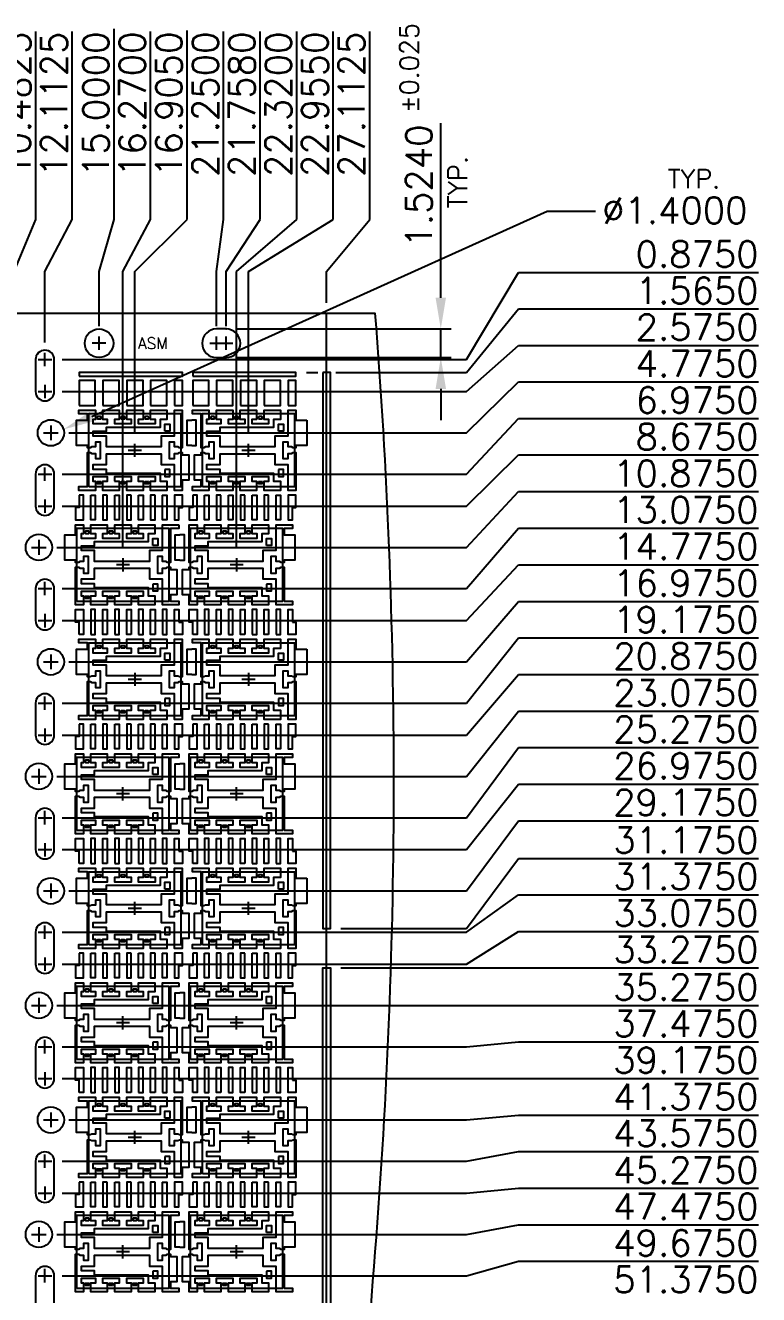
# Model space of a CAD drawing. Extents: x 25 to 260, y 58 to 390.
# Drawn here: x 103.2 to 173.5, y 267.8 to 389.5 of the extents above; entities that cross this region are included whole.
import ezdxf
from ezdxf.enums import TextEntityAlignment as Align
from ezdxf.lldxf.tags import DXFTag

# ---------------------------------------------------------------- set-up
doc = ezdxf.new("R2010")
doc.units = 0
doc.header["$LTSCALE"] = 8
doc.header["$MEASUREMENT"] = 0
for name, color, linetype in [('CEN', 2, 'CENTER'), ('COIN-LINE', 4, 'Continuous'), ('DIM', 7, 'Continuous'), ('LF-LINE', 1, 'Continuous'), ('PKG-OUT', 3, 'HIDDEN')]:
    doc.layers.add(name, color=color, linetype=linetype)
doc.styles.add('SIMPLEX', font='SIMPLEX.shx', dxfattribs={"height": 3})
tags = doc.linetypes.add('CENTER', pattern=[2, 1.25, -0.25, 0.25, -0.25]).pattern_tags.tags
tags[10:11] = [DXFTag(74, 4), DXFTag(75, 0), DXFTag(340, '0'), DXFTag(46, 1.0), DXFTag(50, 0.0), DXFTag(44, 0.0), DXFTag(45, 0.0)]
tags[8:9] = [DXFTag(74, 4), DXFTag(75, 0), DXFTag(340, '0'), DXFTag(46, 1.0), DXFTag(50, 0.0), DXFTag(44, 0.0), DXFTag(45, 0.0)]
tags[6:7] = [DXFTag(74, 4), DXFTag(75, 0), DXFTag(340, '0'), DXFTag(46, 1.0), DXFTag(50, 0.0), DXFTag(44, 0.0), DXFTag(45, 0.0)]
tags[4:5] = [DXFTag(74, 4), DXFTag(75, 0), DXFTag(340, '0'), DXFTag(46, 1.0), DXFTag(50, 0.0), DXFTag(44, 0.0), DXFTag(45, 0.0)]
tags = doc.linetypes.add('HIDDEN', pattern=[0.375, 0.25, -0.125]).pattern_tags.tags
tags[6:7] = [DXFTag(74, 4), DXFTag(75, 0), DXFTag(340, '0'), DXFTag(46, 1.0), DXFTag(50, 0.0), DXFTag(44, 0.0), DXFTag(45, 0.0)]
tags[4:5] = [DXFTag(74, 4), DXFTag(75, 0), DXFTag(340, '0'), DXFTag(46, 1.0), DXFTag(50, 0.0), DXFTag(44, 0.0), DXFTag(45, 0.0)]

# ---------------------------------------------------------------- blocks, each defined once
blk = doc.blocks.new('INT3')
for points in [[(2.975, 2.135), (2.975, 1.935), (2.527, 1.935), (2.527, 0.125), (2.375, 0.125), (2.288, 0.175), (2.105, 0.175), (2.105, 0.44), (1.83, 0.44), (1.83, -0.44), (2.105, -0.44), (2.105, -0.175), (2.288, -0.175), (2.375, -0.125), (2.527, -0.125), (2.527, -0.25), (2.875, -0.25), (2.875, -1.6), (2.527, -1.6), (2.527, -1.935), (2.975, -1.935), (2.975, -2.135), (2.105, -2.135), (2.105, -0.775), (1.422, -0.775), (1.422, -0.2), (-1.528, -0.2), (-1.528, -0.775), (-2.23, -0.775), (-2.23, -1), (-1.528, -1), (-1.528, -1.217), (1.34, -1.217), (1.34, -1.647), (1.705, -1.647), (1.705, -2.135), (0.835, -2.135), (0.835, -1.647), (1.09, -1.647), (1.09, -1.417), (0.18, -1.417), (0.18, -1.647), (0.435, -1.647), (0.435, -2.135), (-0.435, -2.135), (-0.435, -1.647), (-0.18, -1.647), (-0.18, -1.417), (-1.09, -1.417), (-1.09, -1.647), (-0.835, -1.647), (-0.835, -2.135), (-1.705, -2.135), (-1.705, -1.647), (-1.45, -1.647), (-1.45, -1.417), (-2.23, -1.417), (-2.23, -1.647), (-2.105, -1.647), (-2.105, -2.135), (-2.528, -2.135), (-2.528, -0.125), (-2.375, -0.125), (-2.288, -0.175), (-2.105, -0.175), (-2.105, -0.44), (-1.83, -0.44), (-1.83, 0.44), (-2.105, 0.44), (-2.105, 0.175), (-2.288, 0.175), (-2.375, 0.125), (-2.528, 0.125), (-2.528, 0.25), (-3.1, 0.25), (-3.1, 1.6), (-2.528, 1.6), (-2.528, 2.135), (-2.105, 2.135), (-2.105, 1.647), (-2.23, 1.647), (-2.23, 1.417), (-1.45, 1.417), (-1.45, 1.647), (-1.705, 1.647), (-1.705, 2.135), (-0.835, 2.135), (-0.835, 1.647), (-1.09, 1.647), (-1.09, 1.417), (-0.18, 1.417), (-0.18, 1.647), (-0.435, 1.647), (-0.435, 2.135), (0.435, 2.135), (0.435, 1.647), (0.18, 1.647), (0.18, 1.417), (1.09, 1.417), (1.09, 1.647), (0.835, 1.647), (0.835, 2.135), (1.705, 2.135), (1.705, 1.647), (1.34, 1.647), (1.34, 1.217), (-1.528, 1.217), (-1.528, 1), (-2.23, 1), (-2.23, 0.775), (-1.528, 0.775), (-1.528, 0.2), (1.422, 0.2), (1.422, 0.775), (2.105, 0.775), (2.105, 2.135)], [(1.59, 1.025), (1.59, 1.397), (1.855, 1.397), (1.855, 1.025)], [(1.59, -1.025), (1.59, -1.397), (1.855, -1.397), (1.855, -1.025)]]:
    blk.add_lwpolyline(points, close=True)
blk.add_lwpolyline([(3.025, 0.25), (2.778, 0.25), (2.778, 1.6), (3.025, 1.6)])
at = {"layer": 'COIN-LINE'}
for points in [[(-2.005, 1.765), (-2.005, 1.695, 0.414214), (-1.98, 1.67), (-1.83, 1.67, 0.414214), (-1.805, 1.695), (-1.805, 1.765, 0.414214), (-1.83, 1.79), (-1.98, 1.79, 0.414214)], [(-0.735, 1.765), (-0.735, 1.695, 0.414214), (-0.71, 1.67), (-0.56, 1.67, 0.414214), (-0.535, 1.695), (-0.535, 1.765, 0.414214), (-0.56, 1.79), (-0.71, 1.79, 0.414214)], [(0.535, 1.765), (0.535, 1.695, 0.414214), (0.56, 1.67), (0.71, 1.67, 0.414214), (0.735, 1.695), (0.735, 1.765, 0.414214), (0.71, 1.79), (0.56, 1.79, 0.414214)], [(-2.005, -1.765), (-2.005, -1.695, -0.414214), (-1.98, -1.67), (-1.83, -1.67, -0.414214), (-1.805, -1.695), (-1.805, -1.765, -0.414214), (-1.83, -1.79), (-1.98, -1.79, -0.414214)], [(-0.735, -1.765), (-0.735, -1.695, -0.414214), (-0.71, -1.67), (-0.56, -1.67, -0.414214), (-0.535, -1.695), (-0.535, -1.765, -0.414214), (-0.56, -1.79), (-0.71, -1.79, -0.414214)], [(0.535, -1.765), (0.535, -1.695, -0.414214), (0.56, -1.67), (0.71, -1.67, -0.414214), (0.735, -1.695), (0.735, -1.765, -0.414214), (0.71, -1.79), (0.56, -1.79, -0.414214)]]:
    blk.add_lwpolyline(points, format="xyb", close=True, dxfattribs=at)
at = {"layer": 'PKG-OUT'}
blk.add_lwpolyline([(-2.45, -1.95), (-2.45, 1.95), (2.45, 1.95), (2.45, -1.95)], close=True, dxfattribs=at)
blk = doc.blocks.new('INT4')
for points in [[(2.527, -1.935), (2.975, -1.935), (2.975, -2.135), (2.105, -2.135), (2.105, -0.775), (1.422, -0.775), (1.422, -0.2), (-1.528, -0.2), (-1.528, -0.775), (-2.23, -0.775), (-2.23, -1), (-1.528, -1), (-1.528, -1.217), (1.34, -1.217), (1.34, -1.647), (1.705, -1.647), (1.705, -2.135), (0.835, -2.135), (0.835, -1.647), (1.09, -1.647), (1.09, -1.417), (0.18, -1.417), (0.18, -1.647), (0.435, -1.647), (0.435, -2.135), (-0.435, -2.135), (-0.435, -1.647), (-0.18, -1.647), (-0.18, -1.417), (-1.09, -1.417), (-1.09, -1.647), (-0.835, -1.647), (-0.835, -2.135), (-1.705, -2.135), (-1.705, -1.647), (-1.45, -1.647), (-1.45, -1.417), (-2.23, -1.417), (-2.23, -1.647), (-2.105, -1.647), (-2.105, -2.135), (-2.528, -2.135), (-2.528, -1.6), (-2.875, -1.6), (-2.875, -0.25), (-2.528, -0.25), (-2.528, -0.125), (-2.375, -0.125), (-2.288, -0.175), (-2.105, -0.175), (-2.105, -0.44), (-1.83, -0.44), (-1.83, 0.44), (-2.105, 0.44), (-2.105, 0.175), (-2.288, 0.175), (-2.375, 0.125), (-2.528, 0.125), (-2.528, 2.135), (-2.105, 2.135), (-2.105, 1.647), (-2.23, 1.647), (-2.23, 1.417), (-1.45, 1.417), (-1.45, 1.647), (-1.705, 1.647), (-1.705, 2.135), (-0.835, 2.135), (-0.835, 1.647), (-1.09, 1.647), (-1.09, 1.417), (-0.18, 1.417), (-0.18, 1.647), (-0.435, 1.647), (-0.435, 2.135), (0.435, 2.135), (0.435, 1.647), (0.18, 1.647), (0.18, 1.417), (1.09, 1.417), (1.09, 1.647), (0.835, 1.647), (0.835, 2.135), (1.705, 2.135), (1.705, 1.647), (1.34, 1.647), (1.34, 1.217), (-1.528, 1.217), (-1.528, 1), (-2.23, 1), (-2.23, 0.775), (-1.528, 0.775), (-1.528, 0.2), (1.422, 0.2), (1.422, 0.775), (2.105, 0.775), (2.105, 2.135), (2.975, 2.135), (2.975, 1.935), (2.527, 1.935), (2.527, 1.6), (3.1, 1.6), (3.1, 0.25), (2.527, 0.25), (2.527, 0.125), (2.375, 0.125), (2.288, 0.175), (2.105, 0.175), (2.105, 0.44), (1.83, 0.44), (1.83, -0.44), (2.105, -0.44), (2.105, -0.175), (2.288, -0.175), (2.375, -0.125), (2.527, -0.125), (2.527, -1.935)], [(-3.025, 0.25), (-2.778, 0.25), (-2.778, 1.6), (-3.025, 1.6)]]:
    blk.add_lwpolyline(points)
for points in [[(1.59, 1.025), (1.59, 1.397), (1.855, 1.397), (1.855, 1.025)], [(1.59, -1.025), (1.59, -1.397), (1.855, -1.397), (1.855, -1.025)]]:
    blk.add_lwpolyline(points, close=True)
at = {"layer": 'COIN-LINE'}
for points in [[(-2.005, 1.765), (-2.005, 1.695, 0.414214), (-1.98, 1.67), (-1.83, 1.67, 0.414214), (-1.805, 1.695), (-1.805, 1.765, 0.414214), (-1.83, 1.79), (-1.98, 1.79, 0.414214)], [(-0.735, 1.765), (-0.735, 1.695, 0.414214), (-0.71, 1.67), (-0.56, 1.67, 0.414214), (-0.535, 1.695), (-0.535, 1.765, 0.414214), (-0.56, 1.79), (-0.71, 1.79, 0.414214)], [(0.535, 1.765), (0.535, 1.695, 0.414214), (0.56, 1.67), (0.71, 1.67, 0.414214), (0.735, 1.695), (0.735, 1.765, 0.414214), (0.71, 1.79), (0.56, 1.79, 0.414214)], [(-2.005, -1.765), (-2.005, -1.695, -0.414214), (-1.98, -1.67), (-1.83, -1.67, -0.414214), (-1.805, -1.695), (-1.805, -1.765, -0.414214), (-1.83, -1.79), (-1.98, -1.79, -0.414214)], [(-0.735, -1.765), (-0.735, -1.695, -0.414214), (-0.71, -1.67), (-0.56, -1.67, -0.414214), (-0.535, -1.695), (-0.535, -1.765, -0.414214), (-0.56, -1.79), (-0.71, -1.79, -0.414214)], [(0.535, -1.765), (0.535, -1.695, -0.414214), (0.56, -1.67), (0.71, -1.67, -0.414214), (0.735, -1.695), (0.735, -1.765, -0.414214), (0.71, -1.79), (0.56, -1.79, -0.414214)]]:
    blk.add_lwpolyline(points, format="xyb", close=True, dxfattribs=at)
at = {"layer": 'PKG-OUT'}
blk.add_lwpolyline([(-2.45, -1.95), (-2.45, 1.95), (2.45, 1.95), (2.45, -1.95)], close=True, dxfattribs=at)
blk = doc.blocks.new('INT1')
for points in [[(-1.09, -1.647), (-0.835, -1.647), (-0.835, -2.135), (-1.705, -2.135), (-1.705, -1.647), (-1.45, -1.647), (-1.45, -1.417), (-2.23, -1.417), (-2.23, -1.647), (-2.105, -1.647), (-2.105, -2.135), (-2.975, -2.135), (-2.975, -1.935), (-2.528, -1.935), (-2.528, -0.125), (-2.375, -0.125), (-2.288, -0.175), (-2.105, -0.175), (-2.105, -0.44), (-1.83, -0.44), (-1.83, 0.44), (-2.105, 0.44), (-2.105, 0.175), (-2.288, 0.175), (-2.375, 0.125), (-2.528, 0.125), (-2.528, 0.25), (-3.1, 0.25), (-3.1, 1.6), (-2.528, 1.6), (-2.528, 1.935), (-2.975, 1.935), (-2.975, 2.135), (-2.105, 2.135), (-2.105, 1.647), (-2.23, 1.647), (-2.23, 1.417), (-1.45, 1.417), (-1.45, 1.647), (-1.705, 1.647), (-1.705, 2.135), (-0.835, 2.135), (-0.835, 1.647), (-1.09, 1.647), (-1.09, 1.417), (-0.18, 1.417), (-0.18, 1.647), (-0.435, 1.647), (-0.435, 2.135), (0.435, 2.135), (0.435, 1.647), (0.18, 1.647), (0.18, 1.417), (1.09, 1.417), (1.09, 1.647), (0.835, 1.647), (0.835, 2.135), (1.705, 2.135), (1.705, 1.647), (1.34, 1.647), (1.34, 1.217), (-1.528, 1.217), (-1.528, 1), (-2.23, 1), (-2.23, 0.775), (-1.528, 0.775), (-1.528, 0.2), (1.422, 0.2), (1.422, 0.775), (2.105, 0.775), (2.105, 2.135), (2.527, 2.135), (2.527, 0.125), (2.375, 0.125), (2.288, 0.175), (2.105, 0.175), (2.105, 0.44), (1.83, 0.44), (1.83, -0.44), (2.105, -0.44), (2.105, -0.175), (2.288, -0.175), (2.375, -0.125), (2.527, -0.125), (2.527, -0.25), (2.875, -0.25), (2.875, -1.6), (2.527, -1.6), (2.527, -2.135), (2.105, -2.135), (2.105, -0.775), (1.422, -0.775), (1.422, -0.2), (-1.528, -0.2), (-1.528, -0.775), (-2.23, -0.775), (-2.23, -1), (-1.528, -1), (-1.528, -1.217), (1.34, -1.217), (1.34, -1.647), (1.705, -1.647), (1.705, -2.135), (0.835, -2.135), (0.835, -1.647), (1.09, -1.647), (1.09, -1.417), (0.18, -1.417), (0.18, -1.647), (0.435, -1.647), (0.435, -2.135), (-0.435, -2.135), (-0.435, -1.647), (-0.18, -1.647), (-0.18, -1.417), (-1.09, -1.417)], [(1.59, 1.025), (1.59, 1.397), (1.855, 1.397), (1.855, 1.025)], [(1.59, -1.025), (1.59, -1.397), (1.855, -1.397), (1.855, -1.025)]]:
    blk.add_lwpolyline(points, close=True)
blk.add_lwpolyline([(3.025, 0.25), (2.778, 0.25), (2.778, 1.6), (3.025, 1.6)])
at = {"layer": 'COIN-LINE'}
for points in [[(-2.005, 1.765), (-2.005, 1.695, 0.414214), (-1.98, 1.67), (-1.83, 1.67, 0.414214), (-1.805, 1.695), (-1.805, 1.765, 0.414214), (-1.83, 1.79), (-1.98, 1.79, 0.414214)], [(-0.735, 1.765), (-0.735, 1.695, 0.414214), (-0.71, 1.67), (-0.56, 1.67, 0.414214), (-0.535, 1.695), (-0.535, 1.765, 0.414214), (-0.56, 1.79), (-0.71, 1.79, 0.414214)], [(0.535, 1.765), (0.535, 1.695, 0.414214), (0.56, 1.67), (0.71, 1.67, 0.414214), (0.735, 1.695), (0.735, 1.765, 0.414214), (0.71, 1.79), (0.56, 1.79, 0.414214)], [(-2.005, -1.765), (-2.005, -1.695, -0.414214), (-1.98, -1.67), (-1.83, -1.67, -0.414214), (-1.805, -1.695), (-1.805, -1.765, -0.414214), (-1.83, -1.79), (-1.98, -1.79, -0.414214)], [(-0.735, -1.765), (-0.735, -1.695, -0.414214), (-0.71, -1.67), (-0.56, -1.67, -0.414214), (-0.535, -1.695), (-0.535, -1.765, -0.414214), (-0.56, -1.79), (-0.71, -1.79, -0.414214)], [(0.535, -1.765), (0.535, -1.695, -0.414214), (0.56, -1.67), (0.71, -1.67, -0.414214), (0.735, -1.695), (0.735, -1.765, -0.414214), (0.71, -1.79), (0.56, -1.79, -0.414214)]]:
    blk.add_lwpolyline(points, format="xyb", close=True, dxfattribs=at)
at = {"layer": 'PKG-OUT'}
blk.add_lwpolyline([(-2.45, -1.95), (-2.45, 1.95), (2.45, 1.95), (2.45, -1.95)], close=True, dxfattribs=at)
blk = doc.blocks.new('INT2')
for points in [[(3.1, 1.6), (3.1, 0.25), (2.527, 0.25), (2.527, 0.125), (2.375, 0.125), (2.288, 0.175), (2.105, 0.175), (2.105, 0.44), (1.83, 0.44), (1.83, -0.44), (2.105, -0.44), (2.105, -0.175), (2.288, -0.175), (2.375, -0.125), (2.527, -0.125), (2.527, -2.135), (2.105, -2.135), (2.105, -0.775), (1.422, -0.775), (1.422, -0.2), (-1.528, -0.2), (-1.528, -0.775), (-2.23, -0.775), (-2.23, -1), (-1.528, -1), (-1.528, -1.217), (1.34, -1.217), (1.34, -1.647), (1.705, -1.647), (1.705, -2.135), (0.835, -2.135), (0.835, -1.647), (1.09, -1.647), (1.09, -1.417), (0.18, -1.417), (0.18, -1.647), (0.435, -1.647), (0.435, -2.135), (-0.435, -2.135), (-0.435, -1.647), (-0.18, -1.647), (-0.18, -1.417), (-1.09, -1.417), (-1.09, -1.647), (-0.835, -1.647), (-0.835, -2.135), (-1.705, -2.135), (-1.705, -1.647), (-1.45, -1.647), (-1.45, -1.417), (-2.23, -1.417), (-2.23, -1.647), (-2.105, -1.647), (-2.105, -2.135), (-2.975, -2.135), (-2.975, -1.935), (-2.528, -1.935), (-2.528, -1.6), (-2.875, -1.6), (-2.875, -0.25), (-2.528, -0.25), (-2.528, -0.125), (-2.375, -0.125), (-2.288, -0.175), (-2.105, -0.175), (-2.105, -0.44), (-1.83, -0.44), (-1.83, 0.44), (-2.105, 0.44), (-2.105, 0.175), (-2.288, 0.175), (-2.375, 0.125), (-2.528, 0.125), (-2.528, 1.935), (-2.975, 1.935), (-2.975, 2.135), (-2.105, 2.135), (-2.105, 1.647), (-2.23, 1.647), (-2.23, 1.417), (-1.45, 1.417), (-1.45, 1.647), (-1.705, 1.647), (-1.705, 2.135), (-0.835, 2.135), (-0.835, 1.647), (-1.09, 1.647), (-1.09, 1.417), (-0.18, 1.417), (-0.18, 1.647), (-0.435, 1.647), (-0.435, 2.135), (0.435, 2.135), (0.435, 1.647), (0.18, 1.647), (0.18, 1.417), (1.09, 1.417), (1.09, 1.647), (0.835, 1.647), (0.835, 2.135), (1.705, 2.135), (1.705, 1.647), (1.34, 1.647), (1.34, 1.217), (-1.528, 1.217), (-1.528, 1), (-2.23, 1), (-2.23, 0.775), (-1.528, 0.775), (-1.528, 0.2), (1.422, 0.2), (1.422, 0.775), (2.105, 0.775), (2.105, 2.135), (2.527, 2.135), (2.527, 1.6)], [(1.59, 1.025), (1.59, 1.397), (1.855, 1.397), (1.855, 1.025)], [(1.59, -1.025), (1.59, -1.397), (1.855, -1.397), (1.855, -1.025)]]:
    blk.add_lwpolyline(points, close=True)
blk.add_lwpolyline([(-3.025, 0.25), (-2.778, 0.25), (-2.778, 1.6), (-3.025, 1.6)])
at = {"layer": 'COIN-LINE'}
for points in [[(-2.005, 1.765), (-2.005, 1.695, 0.414214), (-1.98, 1.67), (-1.83, 1.67, 0.414214), (-1.805, 1.695), (-1.805, 1.765, 0.414214), (-1.83, 1.79), (-1.98, 1.79, 0.414214)], [(-0.735, 1.765), (-0.735, 1.695, 0.414214), (-0.71, 1.67), (-0.56, 1.67, 0.414214), (-0.535, 1.695), (-0.535, 1.765, 0.414214), (-0.56, 1.79), (-0.71, 1.79, 0.414214)], [(0.535, 1.765), (0.535, 1.695, 0.414214), (0.56, 1.67), (0.71, 1.67, 0.414214), (0.735, 1.695), (0.735, 1.765, 0.414214), (0.71, 1.79), (0.56, 1.79, 0.414214)], [(-2.005, -1.765), (-2.005, -1.695, -0.414214), (-1.98, -1.67), (-1.83, -1.67, -0.414214), (-1.805, -1.695), (-1.805, -1.765, -0.414214), (-1.83, -1.79), (-1.98, -1.79, -0.414214)], [(-0.735, -1.765), (-0.735, -1.695, -0.414214), (-0.71, -1.67), (-0.56, -1.67, -0.414214), (-0.535, -1.695), (-0.535, -1.765, -0.414214), (-0.56, -1.79), (-0.71, -1.79, -0.414214)], [(0.535, -1.765), (0.535, -1.695, -0.414214), (0.56, -1.67), (0.71, -1.67, -0.414214), (0.735, -1.695), (0.735, -1.765, -0.414214), (0.71, -1.79), (0.56, -1.79, -0.414214)]]:
    blk.add_lwpolyline(points, format="xyb", close=True, dxfattribs=at)
at = {"layer": 'PKG-OUT'}
blk.add_lwpolyline([(-2.45, -1.95), (-2.45, 1.95), (2.45, 1.95), (2.45, -1.95)], close=True, dxfattribs=at)

msp = doc.modelspace()

# ---------------------------------------------------------------- linework, layer by layer
for points in [[(108.35, 355.86), (118.25, 355.86), (118.25, 356.22), (108.35, 356.22)], [(108.35, 353.07), (109.91, 353.07), (109.91, 355.46), (108.35, 355.46)], [(110.63, 353.07), (112.2, 353.07), (112.2, 355.46), (110.63, 355.46)], [(112.92, 353.07), (114.49, 353.07), (114.49, 355.46), (112.92, 355.46)], [(115.21, 353.07), (116.77, 353.07), (116.77, 355.46), (115.21, 355.46)], [(117.49, 353.07), (118.25, 353.07), (118.25, 355.46), (117.49, 355.46)], [(119.24, 355.86), (129.14, 355.86), (129.14, 356.22), (119.24, 356.22)], [(119.24, 353.07), (120.8, 353.07), (120.8, 355.46), (119.24, 355.46)], [(121.52, 353.07), (123.09, 353.07), (123.09, 355.46), (121.52, 355.46)], [(123.81, 353.07), (125.38, 353.07), (125.38, 355.46), (123.81, 355.46)], [(126.1, 353.07), (127.66, 353.07), (127.66, 355.46), (126.1, 355.46)], [(128.38, 353.07), (129.14, 353.07), (129.14, 355.46), (128.38, 355.46)], [(108.35, 344.48), (108.35, 343.28), (108.01, 343.28), (108.01, 342.09), (108.77, 342.09), (108.77, 344.48)], [(109.49, 344.48), (109.91, 344.48), (109.91, 342.09), (109.49, 342.09)], [(111.06, 344.48), (110.63, 344.48), (110.63, 342.09), (111.06, 342.09)], [(111.78, 344.48), (112.2, 344.48), (112.2, 342.09), (111.78, 342.09)], [(113.34, 344.48), (112.92, 344.48), (112.92, 342.09), (112.93, 342.09), (113.34, 342.09)], [(114.06, 344.48), (114.49, 344.48), (114.49, 342.09), (114.06, 342.09)], [(115.63, 344.48), (115.21, 344.48), (115.21, 342.09), (115.63, 342.09)], [(116.35, 344.47), (116.36, 344.48), (116.77, 344.48), (116.77, 342.09), (116.35, 342.09)], [(117.91, 343.28), (118.25, 343.28), (118.25, 344.48), (117.49, 344.48), (117.49, 342.09), (117.91, 342.09)], [(119.24, 344.48), (119.24, 343.28), (118.9, 343.28), (118.9, 342.09), (119.66, 342.09), (119.66, 344.48)], [(120.38, 344.48), (120.8, 344.48), (120.8, 342.09), (120.38, 342.09)], [(121.95, 344.48), (121.52, 344.48), (121.52, 342.09), (121.95, 342.09)], [(122.67, 344.48), (123.09, 344.48), (123.09, 342.09), (122.67, 342.09)], [(124.23, 344.48), (123.81, 344.48), (123.81, 342.09), (123.82, 342.09), (124.23, 342.09)], [(124.95, 344.48), (125.38, 344.48), (125.38, 342.09), (124.95, 342.09)], [(126.52, 344.48), (126.1, 344.48), (126.1, 342.09), (126.52, 342.09)], [(127.24, 344.47), (127.25, 344.48), (127.66, 344.48), (127.66, 342.09), (127.24, 342.09)], [(128.8, 343.28), (129.14, 343.28), (129.14, 344.48), (128.38, 344.48), (128.38, 342.09), (128.8, 342.09)], [(108.35, 331.11), (108.35, 332.3), (108.01, 332.3), (108.01, 333.5), (108.77, 333.5), (108.77, 331.11)], [(109.49, 331.11), (109.91, 331.11), (109.91, 333.5), (109.49, 333.5)], [(111.06, 331.11), (110.63, 331.11), (110.63, 333.5), (111.06, 333.5)], [(111.78, 331.11), (112.2, 331.11), (112.2, 333.5), (111.78, 333.5)], [(113.34, 331.11), (112.92, 331.11), (112.92, 333.49), (112.93, 333.5), (113.34, 333.5)], [(114.06, 331.11), (114.49, 331.11), (114.49, 333.5), (114.06, 333.5)], [(115.63, 331.11), (115.21, 331.11), (115.21, 333.5), (115.63, 333.5)], [(116.35, 331.11), (116.36, 331.11), (116.77, 331.11), (116.77, 333.5), (116.35, 333.5)], [(117.91, 332.3), (118.25, 332.3), (118.25, 331.11), (117.49, 331.11), (117.49, 333.5), (117.91, 333.5)], [(119.24, 331.11), (119.24, 332.3), (118.9, 332.3), (118.9, 333.5), (119.66, 333.5), (119.66, 331.11)], [(120.38, 331.11), (120.8, 331.11), (120.8, 333.5), (120.38, 333.5)], [(121.95, 331.11), (121.52, 331.11), (121.52, 333.5), (121.95, 333.5)], [(122.67, 331.11), (123.09, 331.11), (123.09, 333.5), (122.67, 333.5)], [(124.23, 331.11), (123.81, 331.11), (123.81, 333.49), (123.82, 333.5), (124.23, 333.5)], [(124.95, 331.11), (125.38, 331.11), (125.38, 333.5), (124.95, 333.5)], [(126.52, 331.11), (126.1, 331.11), (126.1, 333.5), (126.52, 333.5)], [(127.24, 331.11), (127.25, 331.11), (127.66, 331.11), (127.66, 333.5), (127.24, 333.5)], [(128.8, 332.3), (129.14, 332.3), (129.14, 331.11), (128.38, 331.11), (128.38, 333.5), (128.8, 333.5)], [(108.35, 322.52), (108.35, 321.32), (108.01, 321.32), (108.01, 320.13), (108.77, 320.13), (108.77, 322.52)], [(109.49, 322.52), (109.91, 322.52), (109.91, 320.13), (109.49, 320.13)], [(111.06, 322.52), (110.63, 322.52), (110.63, 320.13), (111.06, 320.13)], [(111.78, 322.52), (112.2, 322.52), (112.2, 320.13), (111.78, 320.13)], [(113.34, 322.52), (112.92, 322.52), (112.92, 320.13), (112.93, 320.13), (113.34, 320.13)], [(114.06, 322.52), (114.49, 322.52), (114.49, 320.13), (114.06, 320.13)], [(115.63, 322.52), (115.21, 322.52), (115.21, 320.13), (115.63, 320.13)], [(116.35, 322.51), (116.36, 322.52), (116.77, 322.52), (116.77, 320.13), (116.35, 320.13)], [(117.91, 321.32), (118.25, 321.32), (118.25, 322.52), (117.49, 322.52), (117.49, 320.13), (117.91, 320.13)], [(119.24, 322.52), (119.24, 321.32), (118.9, 321.32), (118.9, 320.13), (119.66, 320.13), (119.66, 322.52)], [(120.38, 322.52), (120.8, 322.52), (120.8, 320.13), (120.38, 320.13)], [(121.95, 322.52), (121.52, 322.52), (121.52, 320.13), (121.95, 320.13)], [(122.67, 322.52), (123.09, 322.52), (123.09, 320.13), (122.67, 320.13)], [(124.23, 322.52), (123.81, 322.52), (123.81, 320.13), (123.82, 320.13), (124.23, 320.13)], [(124.95, 322.52), (125.38, 322.52), (125.38, 320.13), (124.95, 320.13)], [(126.52, 322.52), (126.1, 322.52), (126.1, 320.13), (126.52, 320.13)], [(127.24, 322.51), (127.25, 322.52), (127.66, 322.52), (127.66, 320.13), (127.24, 320.13)], [(128.8, 321.32), (129.14, 321.32), (129.14, 322.52), (128.38, 322.52), (128.38, 320.13), (128.8, 320.13)], [(108.35, 309.15), (108.35, 310.34), (108.01, 310.34), (108.01, 311.54), (108.77, 311.54), (108.77, 309.15)], [(109.49, 309.15), (109.91, 309.15), (109.91, 311.54), (109.49, 311.54)], [(111.06, 309.15), (110.63, 309.15), (110.63, 311.54), (111.06, 311.54)], [(111.78, 309.15), (112.2, 309.15), (112.2, 311.54), (111.78, 311.54)], [(113.34, 309.15), (112.92, 309.15), (112.92, 311.53), (112.93, 311.54), (113.34, 311.54)], [(114.06, 309.15), (114.49, 309.15), (114.49, 311.54), (114.06, 311.54)], [(115.63, 309.15), (115.21, 309.15), (115.21, 311.54), (115.63, 311.54)], [(116.35, 309.15), (116.36, 309.15), (116.77, 309.15), (116.77, 311.54), (116.35, 311.54)], [(117.91, 310.34), (118.25, 310.34), (118.25, 309.15), (117.49, 309.15), (117.49, 311.54), (117.91, 311.54)], [(119.24, 309.15), (119.24, 310.34), (118.9, 310.34), (118.9, 311.54), (119.66, 311.54), (119.66, 309.15)], [(120.38, 309.15), (120.8, 309.15), (120.8, 311.54), (120.38, 311.54)], [(121.95, 309.15), (121.52, 309.15), (121.52, 311.54), (121.95, 311.54)], [(122.67, 309.15), (123.09, 309.15), (123.09, 311.54), (122.67, 311.54)], [(124.23, 309.15), (123.81, 309.15), (123.81, 311.53), (123.82, 311.54), (124.23, 311.54)], [(124.95, 309.15), (125.38, 309.15), (125.38, 311.54), (124.95, 311.54)], [(126.52, 309.15), (126.1, 309.15), (126.1, 311.54), (126.52, 311.54)], [(127.24, 309.15), (127.25, 309.15), (127.66, 309.15), (127.66, 311.54), (127.24, 311.54)], [(128.8, 310.34), (129.14, 310.34), (129.14, 309.15), (128.38, 309.15), (128.38, 311.54), (128.8, 311.54)], [(108.35, 300.56), (108.35, 299.36), (108.01, 299.36), (108.01, 298.17), (108.77, 298.17), (108.77, 300.56)], [(109.49, 300.56), (109.91, 300.56), (109.91, 298.17), (109.49, 298.17)], [(111.06, 300.56), (110.63, 300.56), (110.63, 298.17), (111.06, 298.17)], [(111.78, 300.56), (112.2, 300.56), (112.2, 298.17), (111.78, 298.17)], [(113.34, 300.56), (112.92, 300.56), (112.92, 298.17), (112.93, 298.17), (113.34, 298.17)], [(114.06, 300.56), (114.49, 300.56), (114.49, 298.17), (114.06, 298.17)], [(115.63, 300.56), (115.21, 300.56), (115.21, 298.17), (115.63, 298.17)], [(116.35, 300.55), (116.36, 300.56), (116.77, 300.56), (116.77, 298.17), (116.35, 298.17)], [(117.91, 299.36), (118.25, 299.36), (118.25, 300.56), (117.49, 300.56), (117.49, 298.17), (117.91, 298.17)], [(119.24, 300.56), (119.24, 299.36), (118.9, 299.36), (118.9, 298.17), (119.66, 298.17), (119.66, 300.56)], [(120.38, 300.56), (120.8, 300.56), (120.8, 298.17), (120.38, 298.17)], [(121.95, 300.56), (121.52, 300.56), (121.52, 298.17), (121.95, 298.17)], [(122.67, 300.56), (123.09, 300.56), (123.09, 298.17), (122.67, 298.17)], [(124.23, 300.56), (123.81, 300.56), (123.81, 298.17), (123.82, 298.17), (124.23, 298.17)], [(124.95, 300.56), (125.38, 300.56), (125.38, 298.17), (124.95, 298.17)], [(126.52, 300.56), (126.1, 300.56), (126.1, 298.17), (126.52, 298.17)], [(127.24, 300.55), (127.25, 300.56), (127.66, 300.56), (127.66, 298.17), (127.24, 298.17)], [(128.8, 299.36), (129.14, 299.36), (129.14, 300.56), (128.38, 300.56), (128.38, 298.17), (128.8, 298.17)], [(108.35, 287.19), (108.35, 288.38), (108.01, 288.38), (108.01, 289.58), (108.77, 289.58), (108.77, 287.19)], [(109.49, 287.19), (109.91, 287.19), (109.91, 289.58), (109.49, 289.58)], [(111.06, 287.19), (110.63, 287.19), (110.63, 289.58), (111.06, 289.58)], [(111.78, 287.19), (112.2, 287.19), (112.2, 289.58), (111.78, 289.58)], [(113.34, 287.19), (112.92, 287.19), (112.92, 289.57), (112.93, 289.58), (113.34, 289.58)], [(114.06, 287.19), (114.49, 287.19), (114.49, 289.58), (114.06, 289.58)], [(115.63, 287.19), (115.21, 287.19), (115.21, 289.58), (115.63, 289.58)], [(116.35, 287.19), (116.36, 287.19), (116.77, 287.19), (116.77, 289.58), (116.35, 289.58)], [(117.91, 288.38), (118.25, 288.38), (118.25, 287.19), (117.49, 287.19), (117.49, 289.58), (117.91, 289.58)], [(119.24, 287.19), (119.24, 288.38), (118.9, 288.38), (118.9, 289.58), (119.66, 289.58), (119.66, 287.19)], [(120.38, 287.19), (120.8, 287.19), (120.8, 289.58), (120.38, 289.58)], [(121.95, 287.19), (121.52, 287.19), (121.52, 289.58), (121.95, 289.58)], [(122.67, 287.19), (123.09, 287.19), (123.09, 289.58), (122.67, 289.58)], [(124.23, 287.19), (123.81, 287.19), (123.81, 289.57), (123.82, 289.58), (124.23, 289.58)], [(124.95, 287.19), (125.38, 287.19), (125.38, 289.58), (124.95, 289.58)], [(126.52, 287.19), (126.1, 287.19), (126.1, 289.58), (126.52, 289.58)], [(127.24, 287.19), (127.25, 287.19), (127.66, 287.19), (127.66, 289.58), (127.24, 289.58)], [(128.8, 288.38), (129.14, 288.38), (129.14, 287.19), (128.38, 287.19), (128.38, 289.58), (128.8, 289.58)], [(108.35, 278.6), (108.35, 277.4), (108.01, 277.4), (108.01, 276.21), (108.77, 276.21), (108.77, 278.6)], [(109.49, 278.6), (109.91, 278.6), (109.91, 276.21), (109.49, 276.21)], [(111.06, 278.6), (110.63, 278.6), (110.63, 276.21), (111.06, 276.21)], [(111.78, 278.6), (112.2, 278.6), (112.2, 276.21), (111.78, 276.21)], [(113.34, 278.6), (112.92, 278.6), (112.92, 276.21), (112.93, 276.21), (113.34, 276.21)], [(114.06, 278.6), (114.49, 278.6), (114.49, 276.21), (114.06, 276.21)], [(115.63, 278.6), (115.21, 278.6), (115.21, 276.21), (115.63, 276.21)], [(116.35, 278.59), (116.36, 278.6), (116.77, 278.6), (116.77, 276.21), (116.35, 276.21)], [(117.91, 277.4), (118.25, 277.4), (118.25, 278.6), (117.49, 278.6), (117.49, 276.21), (117.91, 276.21)], [(119.24, 278.6), (119.24, 277.4), (118.9, 277.4), (118.9, 276.21), (119.66, 276.21), (119.66, 278.6)], [(120.38, 278.6), (120.8, 278.6), (120.8, 276.21), (120.38, 276.21)], [(121.95, 278.6), (121.52, 278.6), (121.52, 276.21), (121.95, 276.21)], [(122.67, 278.6), (123.09, 278.6), (123.09, 276.21), (122.67, 276.21)], [(124.23, 278.6), (123.81, 278.6), (123.81, 276.21), (123.82, 276.21), (124.23, 276.21)], [(124.95, 278.6), (125.38, 278.6), (125.38, 276.21), (124.95, 276.21)], [(126.52, 278.6), (126.1, 278.6), (126.1, 276.21), (126.52, 276.21)], [(127.24, 278.59), (127.25, 278.6), (127.66, 278.6), (127.66, 276.21), (127.24, 276.21)], [(128.8, 277.4), (129.14, 277.4), (129.14, 278.6), (128.38, 278.6), (128.38, 276.21), (128.8, 276.21)]]:
    msp.add_lwpolyline(points, close=True)
at = {"layer": 'CEN'}
for p, q in [((132.08, 181.91), (132.08, 361.91)), ((110.91, 359.03), (109.62, 359.03)), ((110.27, 358.4), (110.27, 359.68)), ((120.89, 359.03), (122.17, 359.03)), ((121.52, 358.4), (121.52, 359.68)), ((121.8, 359.03), (123.09, 359.03)), ((122.44, 358.4), (122.44, 359.68)), ((105.08, 356.82), (105.08, 358.11)), ((104.44, 357.46), (105.73, 357.46)), ((104.44, 354.4), (105.73, 354.4)), ((105.08, 355.03), (105.08, 353.75)), ((105.65, 351.15), (105.65, 349.73)), ((104.94, 350.44), (106.36, 350.44)), ((113.7, 348.14), (113.7, 349.4)), ((124.59, 348.14), (124.59, 349.4)), ((113.07, 348.77), (114.33, 348.77)), ((123.96, 348.77), (125.22, 348.77)), ((105.08, 345.84), (105.08, 347.13)), ((104.44, 346.48), (105.73, 346.48)), ((104.44, 343.42), (105.73, 343.42)), ((105.08, 344.05), (105.08, 342.77)), ((104.5, 340.17), (104.5, 338.75)), ((103.79, 339.46), (105.21, 339.46)), ((112.56, 338.42), (112.56, 337.16)), ((123.45, 338.42), (123.45, 337.16)), ((113.19, 337.79), (111.93, 337.79)), ((124.08, 337.79), (122.82, 337.79)), ((105.08, 334.86), (105.08, 336.15)), ((104.44, 335.5), (105.73, 335.5)), ((104.44, 332.44), (105.73, 332.44)), ((105.08, 333.07), (105.08, 331.79)), ((105.65, 329.19), (105.65, 327.77)), ((104.94, 328.48), (106.36, 328.48)), ((113.7, 327.44), (113.7, 326.18)), ((124.59, 327.44), (124.59, 326.18)), ((113.07, 326.81), (114.33, 326.81)), ((123.96, 326.81), (125.22, 326.81)), ((105.08, 323.88), (105.08, 325.17)), ((104.44, 324.52), (105.73, 324.52)), ((104.44, 321.46), (105.73, 321.46)), ((105.08, 322.09), (105.08, 320.81)), ((104.5, 318.21), (104.5, 316.79)), ((103.79, 317.5), (105.21, 317.5)), ((112.56, 315.2), (112.56, 316.46)), ((123.45, 315.2), (123.45, 316.46)), ((113.19, 315.83), (111.93, 315.83)), ((124.08, 315.83), (122.82, 315.83)), ((105.08, 312.9), (105.08, 314.19)), ((104.44, 313.54), (105.73, 313.54)), ((104.44, 310.48), (105.73, 310.48)), ((105.08, 311.11), (105.08, 309.83)), ((105.65, 307.23), (105.65, 305.81)), ((104.94, 306.52), (106.36, 306.52)), ((113.7, 304.22), (113.7, 305.48)), ((124.59, 304.22), (124.59, 305.48)), ((113.07, 304.85), (114.33, 304.85)), ((123.96, 304.85), (125.22, 304.85)), ((105.08, 301.92), (105.08, 303.21)), ((104.44, 302.56), (105.73, 302.56)), ((104.44, 299.5), (105.73, 299.5)), ((105.08, 300.13), (105.08, 298.85)), ((104.5, 296.25), (104.5, 294.83)), ((103.79, 295.54), (105.21, 295.54)), ((113.19, 293.87), (111.93, 293.87)), ((112.56, 293.24), (112.56, 294.5)), ((124.08, 293.87), (122.82, 293.87)), ((123.45, 293.24), (123.45, 294.5)), ((105.08, 290.94), (105.08, 292.23)), ((104.44, 291.58), (105.73, 291.58)), ((104.44, 288.52), (105.73, 288.52)), ((105.08, 289.15), (105.08, 287.87)), ((105.65, 285.27), (105.65, 283.85)), ((104.94, 284.56), (106.36, 284.56)), ((113.07, 282.89), (114.33, 282.89)), ((113.7, 282.26), (113.7, 283.52)), ((123.96, 282.89), (125.22, 282.89)), ((124.59, 282.26), (124.59, 283.52)), ((105.08, 279.96), (105.08, 281.25)), ((104.44, 280.6), (105.73, 280.6)), ((104.44, 277.54), (105.73, 277.54)), ((105.08, 278.17), (105.08, 276.89)), ((104.5, 274.29), (104.5, 272.87)), ((103.79, 273.58), (105.21, 273.58)), ((113.19, 271.91), (111.93, 271.91)), ((112.56, 271.28), (112.56, 272.54)), ((124.08, 271.91), (122.82, 271.91)), ((123.45, 271.28), (123.45, 272.54)), ((105.08, 268.98), (105.08, 270.27)), ((104.44, 269.62), (105.73, 269.62))]:
    msp.add_line(p, q, dxfattribs=at)
at = {"layer": 'COIN-LINE'}
for p, q in [((102.14, 365.91), (104.2, 370.91)), ((105.08, 365.91), (107.7, 370.91)), ((110.27, 365.91), (111.71, 370.91)), ((112.56, 365.91), (115.21, 370.91)), ((113.7, 365.91), (118.71, 370.91)), ((121.52, 365.91), (122.21, 370.91)), ((122.44, 365.91), (125.71, 370.91)), ((123.45, 365.91), (129.21, 370.91)), ((124.59, 365.91), (132.71, 370.91)), ((132.08, 365.91), (136.21, 370.91)), ((145.48, 357.46), (150.48, 365.82)), ((145.48, 356.22), (150.48, 362.32)), ((145.48, 354.4), (150.48, 358.82)), ((145.48, 350.44), (150.48, 355.32)), ((145.48, 346.48), (150.48, 351.82)), ((145.48, 343.42), (150.48, 348.32)), ((145.48, 339.46), (150.48, 344.8)), ((145.48, 335.5), (150.48, 341.3)), ((145.48, 332.44), (150.48, 337.8)), ((145.48, 328.48), (150.48, 334.28)), ((145.48, 324.52), (150.48, 330.78)), ((145.48, 321.46), (150.48, 327.28)), ((145.48, 317.5), (150.48, 323.76)), ((145.48, 313.54), (150.48, 320.26)), ((145.48, 310.48), (150.48, 316.76)), ((145.48, 306.52), (150.48, 313.24)), ((145.48, 302.92), (150.48, 309.64)), ((145.48, 302.56), (150.48, 306.14)), ((145.48, 299.5), (150.48, 302.64)), ((145.48, 299.14), (150.48, 299.14)), ((145.48, 295.54), (150.48, 295.54)), ((145.48, 291.58), (150.48, 292.04)), ((145.48, 288.52), (150.48, 288.52)), ((145.48, 284.56), (150.48, 285.02)), ((145.48, 280.6), (150.48, 281.52)), ((145.48, 277.54), (150.48, 278)), ((145.48, 273.58), (150.48, 274.5)), ((145.48, 269.62), (150.48, 271))]:
    msp.add_line(p, q, dxfattribs=at)
at = {"layer": 'DIM'}
for p, q in [((104.2, 370.91), (104.2, 388.91)), ((107.7, 370.91), (107.7, 388.91)), ((111.71, 370.91), (111.71, 389.18)), ((115.21, 370.91), (115.21, 388.91)), ((118.71, 370.91), (118.71, 389.01)), ((122.21, 370.91), (122.21, 388.91)), ((125.71, 370.91), (125.71, 388.91)), ((129.21, 370.91), (129.21, 388.91)), ((132.71, 370.91), (132.71, 388.91)), ((136.21, 370.91), (136.21, 388.91)), ((143.02, 363.4), (143.02, 380.14)), ((109.58, 352.01), (153.23, 371.71)), ((153.23, 371.71), (157.86, 371.71)), ((105.08, 359.11), (105.08, 365.91)), ((110.27, 360.68), (110.27, 365.91)), ((112.56, 339.42), (112.56, 365.91)), ((113.7, 350.4), (113.7, 365.91)), ((121.52, 360.68), (121.52, 365.91)), ((122.44, 360.68), (122.44, 365.91)), ((123.45, 339.42), (123.45, 365.91)), ((124.59, 350.4), (124.59, 365.91)), ((132.08, 362.91), (132.08, 365.91)), ((150.48, 365.82), (173.48, 365.82)), ((150.48, 362.32), (173.48, 362.32)), ((123.44, 360.4), (144.02, 360.4)), ((143.02, 357.66), (143.02, 360.4)), ((150.48, 358.82), (173.48, 358.82)), ((106.74, 357.46), (145.48, 357.46)), ((123.44, 357.66), (144.02, 357.66)), ((130.15, 356.22), (131.23, 356.22)), ((132.95, 356.22), (145.48, 356.22)), ((106.74, 354.4), (145.48, 354.4)), ((143.02, 354.66), (143.02, 351.66)), ((150.48, 355.32), (173.48, 355.32)), ((150.48, 351.82), (173.48, 351.82)), ((107.37, 350.44), (145.48, 350.44)), ((150.48, 348.32), (173.48, 348.32)), ((106.74, 346.48), (145.48, 346.48)), ((150.48, 344.8), (173.48, 344.8)), ((106.74, 343.42), (145.48, 343.42)), ((150.48, 341.3), (173.48, 341.3)), ((106.23, 339.46), (145.48, 339.46)), ((150.48, 337.8), (173.48, 337.8)), ((106.74, 335.5), (145.48, 335.5)), ((150.48, 334.28), (173.48, 334.28)), ((106.74, 332.44), (145.48, 332.44)), ((150.48, 330.78), (173.48, 330.78)), ((107.37, 328.48), (145.48, 328.48)), ((150.48, 327.28), (173.48, 327.28)), ((106.74, 324.52), (145.48, 324.52)), ((150.48, 323.76), (173.48, 323.76)), ((106.74, 321.46), (145.48, 321.46)), ((150.48, 320.26), (173.48, 320.26)), ((106.23, 317.5), (145.48, 317.5)), ((150.48, 316.76), (173.48, 316.76)), ((106.74, 313.54), (145.48, 313.54)), ((150.48, 313.24), (173.48, 313.24)), ((106.74, 310.48), (145.48, 310.48)), ((150.48, 309.64), (173.48, 309.64)), ((107.37, 306.52), (145.48, 306.52)), ((150.48, 306.14), (173.48, 306.14)), ((106.74, 302.56), (145.48, 302.56)), ((133.45, 302.92), (145.48, 302.92)), ((150.48, 302.64), (173.48, 302.64)), ((106.74, 299.5), (145.48, 299.5)), ((133.45, 299.14), (145.48, 299.14)), ((150.48, 299.14), (173.48, 299.14)), ((106.23, 295.54), (145.48, 295.54)), ((150.48, 295.54), (173.48, 295.54)), ((106.74, 291.58), (145.48, 291.58)), ((150.48, 292.04), (173.48, 292.04)), ((106.74, 288.52), (145.48, 288.52)), ((150.48, 288.54), (173.48, 288.54)), ((150.48, 285.02), (173.48, 285.02)), ((107.37, 284.56), (145.48, 284.56)), ((150.48, 281.52), (173.48, 281.52)), ((106.74, 280.6), (145.48, 280.6)), ((106.74, 277.54), (145.48, 277.54)), ((150.48, 278), (173.48, 278)), ((150.48, 274.5), (173.48, 274.5)), ((106.23, 273.58), (145.48, 273.58)), ((150.48, 271), (173.48, 271)), ((106.74, 269.62), (145.48, 269.62))]:
    msp.add_line(p, q, dxfattribs=at)
for p in [(122.44, 360.4), (122.44, 357.66)]:
    msp.add_point(p, dxfattribs=at)
for points in [[(143.02, 360.4), (143.52, 363.4), (142.52, 363.4)], [(143.02, 357.66), (143.52, 354.66), (142.52, 354.66)], [(106.85, 350.77), (109.79, 351.55), (109.38, 352.46)]]:
    msp.add_solid(points, dxfattribs=at)
at = {"layer": 'LF-LINE'}
for points in [[(78.98, 303.28), (78.44, 303.28), (78.44, 355.86), (78.98, 355.86), (78.98, 360.32), (81.73, 361.91), (136.7, 361.91, -0.039801), (136.7, 271.91, 0.039801), (136.7, 181.91), (81.73, 181.91), (78.98, 183.5), (78.98, 187.97), (78.44, 187.97), (78.44, 243.88), (78.98, 243.88), (78.98, 248.38), (78.44, 248.38), (78.44, 298.78), (78.98, 298.78)], [(122.44, 357.66, 1), (122.44, 360.4), (121.52, 360.4, 1), (121.52, 357.66)], [(105.98, 354.4), (105.98, 357.46, 1), (104.18, 357.46), (104.18, 354.4, 1)], [(105.98, 343.42), (105.98, 346.48, 1), (104.18, 346.48), (104.18, 343.42, 1)], [(105.98, 332.44), (105.98, 335.5, 1), (104.18, 335.5), (104.18, 332.44, 1)], [(105.98, 321.46), (105.98, 324.52, 1), (104.18, 324.52), (104.18, 321.46, 1)], [(105.98, 310.48), (105.98, 313.54, 1), (104.18, 313.54), (104.18, 310.48, 1)], [(105.98, 299.5), (105.98, 302.56, 1), (104.18, 302.56), (104.18, 299.5, 1)], [(105.98, 288.52), (105.98, 291.58, 1), (104.18, 291.58), (104.18, 288.52, 1)], [(105.98, 277.54), (105.98, 280.6, 1), (104.18, 280.6), (104.18, 277.54, 1)], [(105.98, 266.56), (105.98, 269.62, 1), (104.18, 269.62), (104.18, 266.56, 1)]]:
    msp.add_lwpolyline(points, format="xyb", close=True, dxfattribs=at)
for points in [[(131.72, 356.22), (131.72, 302.92), (132.44, 302.92), (132.44, 356.22)], [(131.72, 248.02), (131.72, 299.14), (132.44, 299.14), (132.44, 248.02)]]:
    msp.add_lwpolyline(points, close=True, dxfattribs=at)
for centre, radius in [((110.27, 359.03), 1.37), ((105.65, 350.44), 1.26), ((104.5, 339.46), 1.26), ((105.65, 328.48), 1.26), ((104.5, 317.5), 1.26), ((105.65, 306.52), 1.26), ((104.5, 295.54), 1.26), ((105.65, 284.56), 1.26), ((104.5, 273.58), 1.26)]:
    msp.add_circle(centre, radius, dxfattribs=at)

# ---------------------------------------------------------------- block references
at = {"xscale": 1.8, "yscale": 1.8, "zscale": 1.8}
for name, p in [('INT1', (113.7, 348.77)), ('INT2', (124.59, 348.77)), ('INT3', (112.56, 337.79)), ('INT4', (123.45, 337.79)), ('INT1', (113.7, 326.81)), ('INT2', (124.59, 326.81)), ('INT3', (112.56, 315.83)), ('INT4', (123.45, 315.83)), ('INT1', (113.7, 304.85)), ('INT2', (124.59, 304.85)), ('INT3', (112.56, 293.87)), ('INT4', (123.45, 293.87)), ('INT1', (113.7, 282.89)), ('INT2', (124.59, 282.89)), ('INT3', (112.56, 271.91)), ('INT4', (123.45, 271.91))]:
    msp.add_blockref(name, p, dxfattribs=at)

# ---------------------------------------------------------------- texts
at = {"layer": 'DIM', "style": 'SIMPLEX'}
for s, p in [('10.4825', (103.7, 388.91)), ('12.1125', (107.2, 388.91)), ('15.0000', (111.21, 388.91)), ('16.2700', (114.71, 388.91)), ('16.9050', (118.21, 388.91)), ('21.2500', (121.71, 388.91)), ('21.7580', (125.21, 388.91)), ('22.3200', (128.71, 388.91)), ('22.9550', (132.21, 388.91)), ('27.1125', (135.71, 388.91))]:
    msp.add_text(s, height=2.5, rotation=90, dxfattribs=at).set_placement(p, align=Align.RIGHT)
for s, p in [('0.8750', (173.48, 366.32)), ('1.5650', (173.48, 362.82)), ('2.5750', (173.48, 359.32)), ('4.7750', (173.48, 355.82)), ('6.9750', (173.48, 352.32)), ('8.6750', (173.48, 348.82)), ('10.8750', (173.48, 345.3)), ('13.0750', (173.48, 341.8)), ('14.7750', (173.48, 338.3)), ('16.9750', (173.48, 334.78)), ('19.1750', (173.48, 331.28)), ('20.8750', (173.48, 327.78)), ('23.0750', (173.48, 324.26)), ('25.2750', (173.48, 320.76)), ('26.9750', (173.48, 317.26)), ('29.1750', (173.48, 313.74)), ('31.1750', (173.48, 310.14)), ('31.3750', (173.48, 306.64)), ('33.0750', (173.48, 303.14)), ('33.2750', (173.48, 299.64)), ('35.2750', (173.48, 296.04)), ('37.4750', (173.48, 292.54)), ('39.1750', (173.48, 289.04)), ('41.3750', (173.48, 285.52)), ('43.5750', (173.48, 282.02)), ('45.2750', (173.48, 278.5)), ('47.4750', (173.48, 275)), ('49.6750', (173.48, 271.5)), ('51.3750', (173.48, 268))]:
    msp.add_text(s, height=2.5, dxfattribs=at).set_placement(p, align=Align.RIGHT)
at = {"layer": 'DIM', "attachment_point": 5, "rotation": 90, "style": 'SIMPLEX'}
for s, insert, char_height in [('%%p0.025', (139.99, 385.42), 1.8), ('1.5240', (140.92, 374.11), 2.5), ('TYP.', (144.64, 374.48), 1.8)]:
    msp.add_mtext(s, dxfattribs=dict(at, insert=insert, char_height=char_height))
at = {"layer": 'DIM', "attachment_point": 4, "style": 'SIMPLEX'}
for s, insert, char_height in [('TYP.', (164.78, 374.8), 1.8), ('%%C1.4000', (158.49, 371.77), 2.5)]:
    msp.add_mtext(s, dxfattribs=dict(at, insert=insert, char_height=char_height))
at = {"layer": 'PKG-OUT', "style": 'SIMPLEX'}
msp.add_text('ASM', height=1.08, dxfattribs=at).set_placement((115.43, 359.03), align=Align.MIDDLE_CENTER)

doc.saveas('drawing.dxf')
